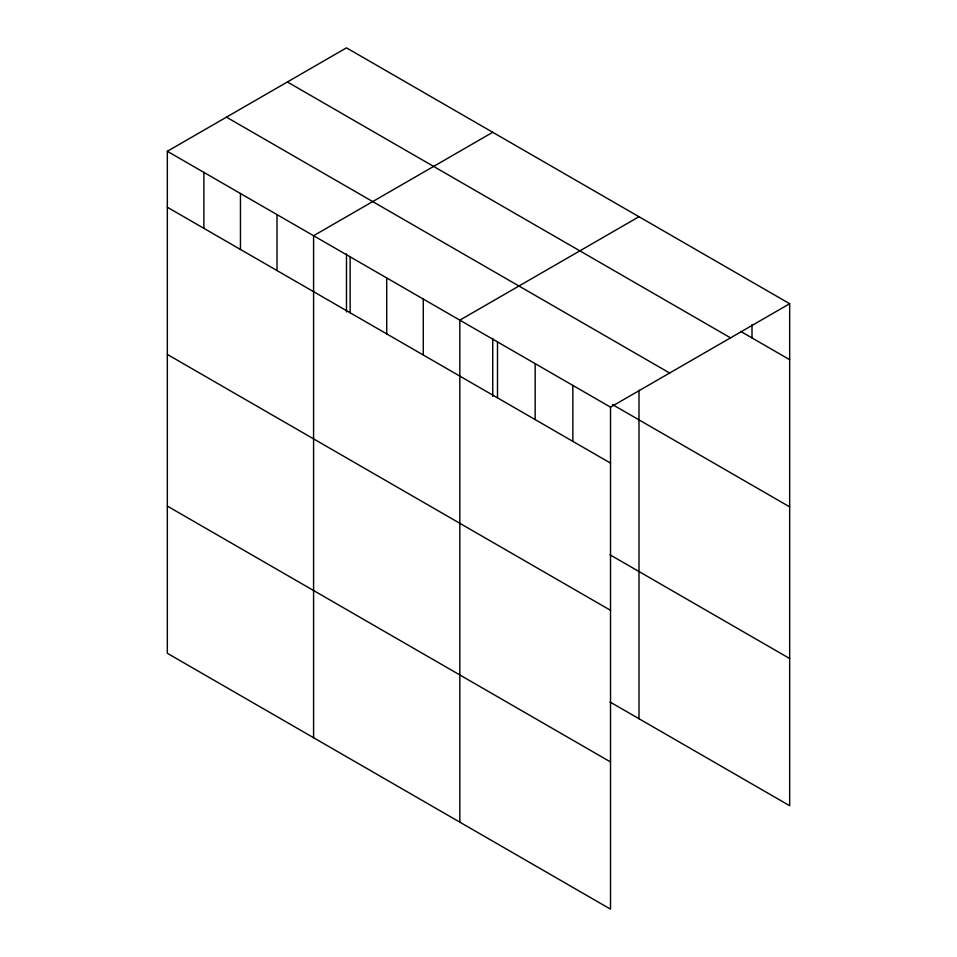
<?xml version="1.0" encoding="UTF-8"?>
<svg xmlns="http://www.w3.org/2000/svg" width="957" height="957" viewBox="0 0 957 957"><rect width="100%" height="100%" fill="white"/><g stroke="black" fill="none" stroke-linecap="round" stroke-linejoin="round"><path stroke-width="1.44" d="M167.331 151.29L610.518 407.156L610.518 909.15L167.331 653.284L167.331 151.29L346.482 47.85L789.669 303.716L789.669 805.71L609.992 701.983M492.735 132.281L313.585 235.721L313.585 737.715M638.989 216.725L459.827 320.152L459.827 822.159M610.518 407.156L789.669 303.716M740.694 331.397L789.669 359.676M287.363 81.979L730.55 337.857M226.45 117.149L669.637 373.015M612.516 404.584L789.669 506.863M167.331 207.238L610.518 463.104M609.992 554.785L789.669 658.524M167.331 354.437L610.518 610.303M167.331 506.086L610.518 761.951M751.999 324.674L751.999 337.929M638.989 390.133L638.989 718.719M572.848 385.408L572.848 441.356M535.166 363.66L535.166 419.609M497.496 341.912L497.496 397.861M492.735 338.407L492.735 396.389M423.269 299.051L423.269 354.999M386.712 277.937L386.712 333.897M350.142 256.835L350.142 312.783M346.482 253.976L346.482 311.958M277.016 214.607L277.016 270.568M240.458 193.505L240.458 249.454M203.889 172.392L203.889 228.352"/></g></svg>
